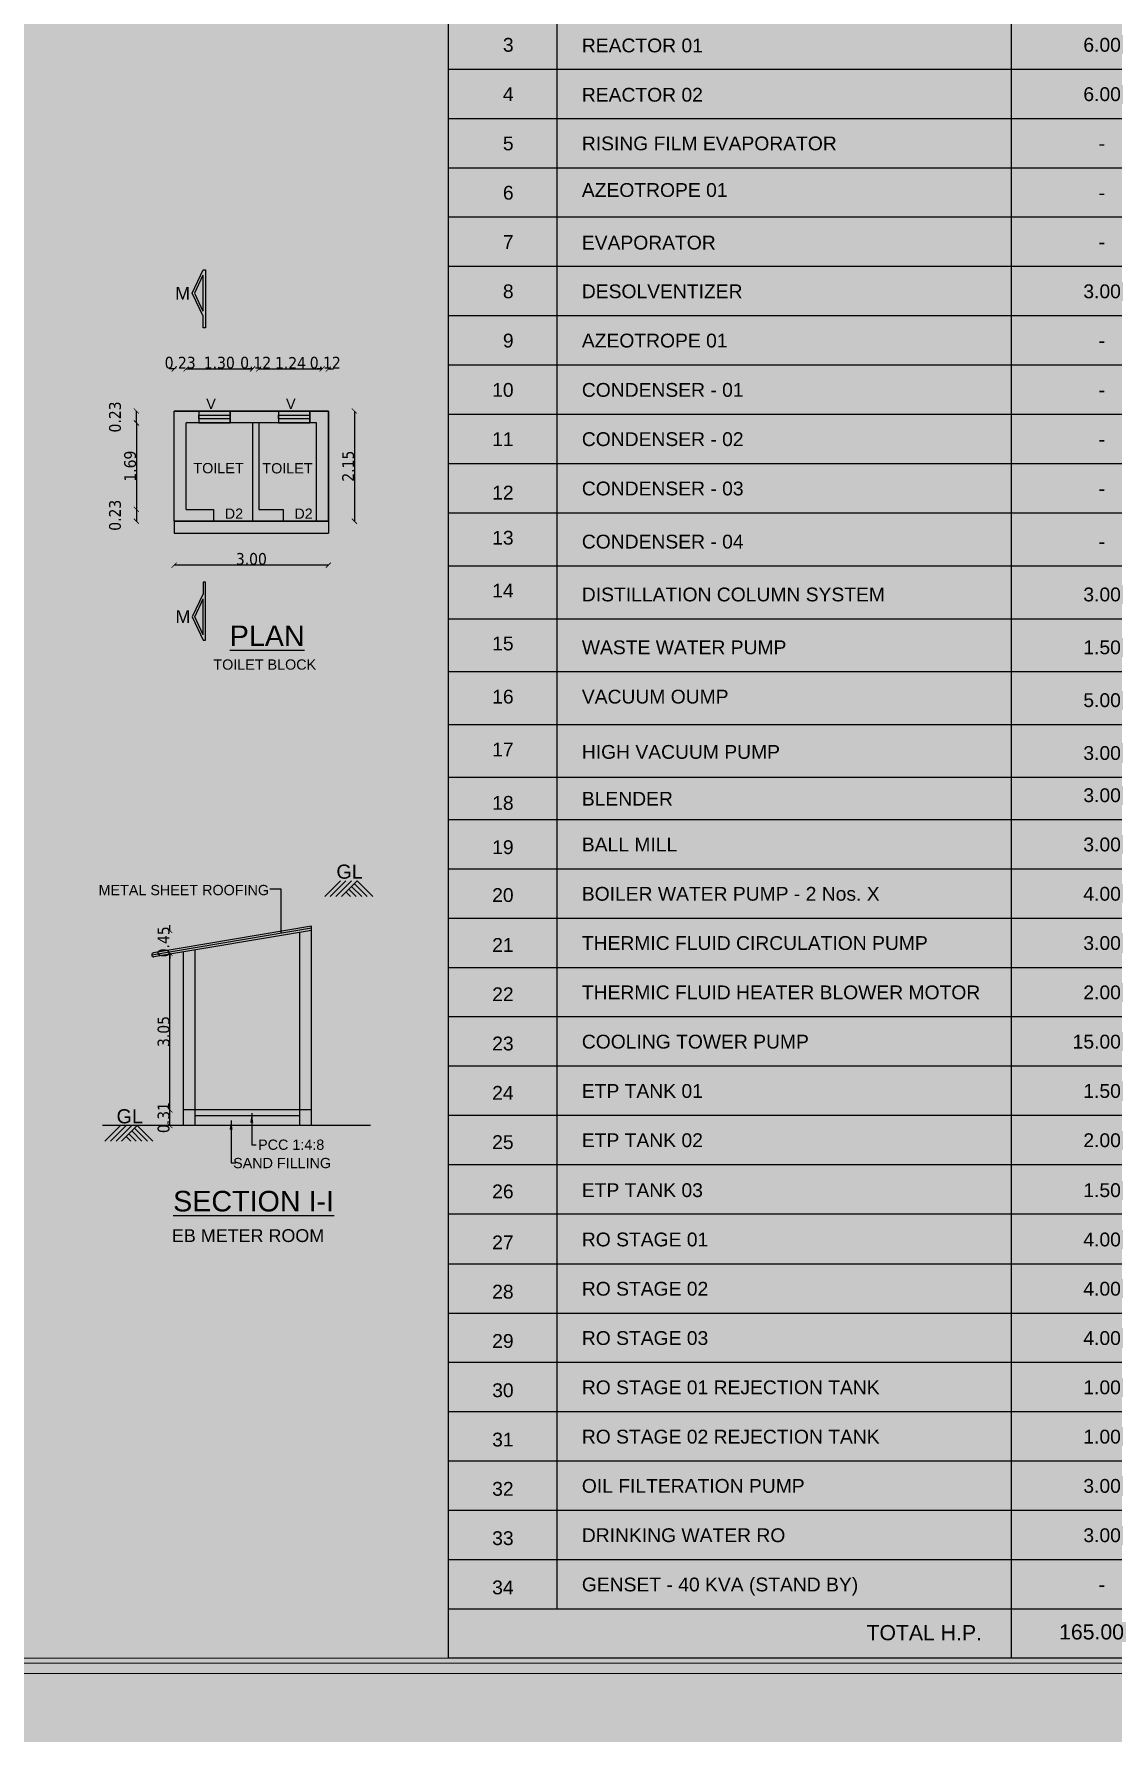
# Model space of a CAD drawing. Header units: metres. Extents: x 0 to 11269, y -5244 to -4054.
# Drawn here: x 10564.6 to 10585.61, y -4865.7 to -4832.63 of the extents above; entities that cross this region are included whole.
import ezdxf
from ezdxf.enums import TextEntityAlignment as Align

# ---------------------------------------------------------------- set-up
doc = ezdxf.new("R2010")
doc.units = ezdxf.units.M
doc.header["$MEASUREMENT"] = 0
doc.header["$PDMODE"] = 2
doc.linetypes.add('HIDDEN', pattern=[0.375, 0.25, -0.125])
doc.linetypes.add('HIDDEN2', pattern=[0.1875, 0.125, -0.0625])
for name, color, linetype in [('2CON', 5, 'Continuous'), ('3CON', 3, 'Continuous'), ('4CON', 4, 'Continuous'), ('5CON', 2, 'Continuous'), ('BOUNDARY', 6, 'Continuous'), ('DIM', 3, 'Continuous'), ('DIST_EXIT', 7, 'Continuous'), ('G', 5, 'Continuous'), ('REIN', 3, 'Continuous'), ('TEX', 2, 'Continuous'), ('TEXT', 3, 'Continuous')]:
    doc.layers.add(name, color=color, linetype=linetype)
doc.styles.get("Standard").update_dxf_attribs({"font": 'arial.ttf'})
doc.styles.add('STYLE1', font='tahoma.ttf', dxfattribs={"height": 0.23})
doc.styles.add('SUBBU3', font='swissl.ttf', dxfattribs={"width": 0.8})
doc.dimstyles.new('300', dxfattribs={"dimscale": 0.1, "dimtxt": 500, "dimasz": 2000, "dimexe": 400, "dimexo": 1500, "dimgap": 0, "dimtad": 1, "dimlfac": 0.001, "dimzin": 0, "dimdsep": 46, "dimtxsty": 'Standard', "dimcen": 800, "dimse1": 1, "dimse2": 1, "dimclrd": 1, "dimclre": 5, "dimclrt": 3, "dimadec": 0, "dimazin": 0, "dimtfac": 1, "dimtix": 1, "dimtofl": 0, "dimtmove": 1, "dimatfit": 3, "dimfxl": 0, "dimtolj": 1, "dimtzin": 0, "dimarcsym": 0})
doc.dimstyles.new('FLOOR PLAN', dxfattribs={"dimtxt": 0.4, "dimasz": 0.1, "dimexe": 0.18, "dimexo": 0.0625, "dimgap": 0, "dimtad": 1, "dimzin": 0, "dimdsep": 46, "dimtxsty": 'Standard', "dimblk": 'ARCHTICK', "dimcen": 0.09, "dimse1": 1, "dimse2": 1, "dimclrd": 254, "dimclrt": 3, "dimadec": 0, "dimazin": 0, "dimtfac": 1, "dimtix": 1, "dimtofl": 0, "dimtmove": 1, "dimatfit": 0, "dimfxl": 0, "dimtolj": 1, "dimtzin": 0, "dimlwd": -1, "dimarcsym": 0})
doc.dimstyles.new('GG', dxfattribs={"dimscale": 0.1, "dimtxt": 2000, "dimasz": 2000, "dimexe": 400, "dimexo": 1500, "dimgap": 0.08, "dimtad": 1, "dimlfac": 0.001, "dimzin": 0, "dimdsep": 46, "dimtxsty": 'Standard', "dimcen": 800, "dimse1": 1, "dimse2": 1, "dimclrd": 1, "dimclre": 5, "dimclrt": 3, "dimadec": 0, "dimazin": 0, "dimtfac": 1, "dimtix": 1, "dimtofl": 0, "dimtmove": 0, "dimatfit": 3, "dimfxl": 0, "dimtolj": 1, "dimtzin": 0, "dimarcsym": 0})
doc.dimstyles.get("Standard").update_dxf_attribs({"dimtxt": 0.18, "dimasz": 0.18, "dimexe": 0.18, "dimexo": 0.0625, "dimgap": 0.09, "dimtad": 0, "dimtih": 1, "dimtoh": 1, "dimdec": 4, "dimzin": 0, "dimdsep": 46, "dimtxsty": 'Standard', "dimcen": 0.09, "dimadec": 0, "dimazin": 0, "dimtfac": 1, "dimtdec": 4, "dimtofl": 0, "dimtmove": 0, "dimatfit": 3, "dimfxl": 0, "dimtolj": 1, "dimtzin": 0, "dimarcsym": 0})

# ---------------------------------------------------------------- blocks, each defined once
blk = doc.blocks.new('_ArchTick')
at = {"color": 0, "lineweight": 0, "const_width": 0.15}
blk.add_lwpolyline([(-0.5, -0.5), (0.5, 0.5)], dxfattribs=at)
blk = doc.blocks.new('*D316')
at = {"layer": 'DEFPOINTS', "color": 0, "linetype": 'Continuous', "ltscale": 100}
for p in [(10567.331, -4839.15), (10567.331, -4840.201), (10567.561, -4840.201)]:
    blk.add_point(p, dxfattribs=at)
at = {"layer": 'DIM', "color": 254, "linetype": 'HIDDEN', "ltscale": 100}
for p, q in [((10567.331, -4839.15), (10567.231, -4839.15)), ((10567.561, -4839.15), (10567.661, -4839.15))]:
    blk.add_line(p, q, dxfattribs=at)
at = {"layer": 'DIM', "color": 254, "linetype": 'Continuous', "ltscale": 100, "xscale": 0.1, "yscale": 0.1, "zscale": 0.1}
blk.add_blockref('_ArchTick', (10567.331, -4839.15), dxfattribs=at)
at = {"layer": 'DIM', "color": 254, "linetype": 'Continuous', "ltscale": 100, "xscale": 0.1, "yscale": 0.1, "zscale": 0.1, "rotation": 180}
blk.add_blockref('_ArchTick', (10567.561, -4839.15), dxfattribs=at)
at = {"layer": 'DIM', "color": 3, "linetype": 'Continuous', "ltscale": 100, "insert": (10567.446, -4839.03), "char_height": 0.23, "attachment_point": 5, "style": 'STYLE1'}
blk.add_mtext('\\A1;0.23', dxfattribs=at)
blk = doc.blocks.new('*D317')
at = {"layer": 'DEFPOINTS', "color": 0, "linetype": 'Continuous', "ltscale": 100}
for p in [(10568.858, -4839.15), (10567.561, -4840.201), (10568.858, -4840.201)]:
    blk.add_point(p, dxfattribs=at)
at = {"layer": 'DIM', "color": 254, "linetype": 'HIDDEN', "ltscale": 100}
blk.add_line((10567.561, -4839.15), (10568.858, -4839.15), dxfattribs=at)
at = {"layer": 'DIM', "color": 254, "linetype": 'Continuous', "ltscale": 100, "xscale": 0.1, "yscale": 0.1, "zscale": 0.1, "rotation": 180}
blk.add_blockref('_ArchTick', (10567.561, -4839.15), dxfattribs=at)
at = {"layer": 'DIM', "color": 254, "linetype": 'Continuous', "ltscale": 100, "xscale": 0.1, "yscale": 0.1, "zscale": 0.1}
blk.add_blockref('_ArchTick', (10568.858, -4839.15), dxfattribs=at)
at = {"layer": 'DIM', "color": 3, "linetype": 'Continuous', "ltscale": 100, "insert": (10568.209, -4839.03), "char_height": 0.23, "attachment_point": 5, "style": 'STYLE1'}
blk.add_mtext('\\A1;1.30', dxfattribs=at)
blk = doc.blocks.new('*D318')
at = {"layer": 'DEFPOINTS', "color": 0, "linetype": 'Continuous', "ltscale": 100}
for p in [(10568.978, -4839.15), (10568.858, -4840.201), (10568.978, -4840.201)]:
    blk.add_point(p, dxfattribs=at)
at = {"layer": 'DIM', "color": 254, "linetype": 'HIDDEN', "ltscale": 100}
for p, q in [((10568.858, -4839.15), (10568.758, -4839.15)), ((10568.978, -4839.15), (10569.078, -4839.15))]:
    blk.add_line(p, q, dxfattribs=at)
at = {"layer": 'DIM', "color": 254, "linetype": 'Continuous', "ltscale": 100, "xscale": 0.1, "yscale": 0.1, "zscale": 0.1}
blk.add_blockref('_ArchTick', (10568.858, -4839.15), dxfattribs=at)
at = {"layer": 'DIM', "color": 254, "linetype": 'Continuous', "ltscale": 100, "xscale": 0.1, "yscale": 0.1, "zscale": 0.1, "rotation": 180}
blk.add_blockref('_ArchTick', (10568.978, -4839.15), dxfattribs=at)
at = {"layer": 'DIM', "color": 3, "linetype": 'Continuous', "ltscale": 100, "insert": (10568.918, -4839.03), "char_height": 0.23, "attachment_point": 5, "style": 'STYLE1'}
blk.add_mtext('\\A1;0.12', dxfattribs=at)
blk = doc.blocks.new('*D319')
at = {"layer": 'DEFPOINTS', "color": 0, "linetype": 'Continuous', "ltscale": 100}
for p in [(10570.214, -4839.15), (10568.978, -4840.201), (10570.214, -4840.201)]:
    blk.add_point(p, dxfattribs=at)
at = {"layer": 'DIM', "color": 254, "linetype": 'HIDDEN', "ltscale": 100}
blk.add_line((10568.978, -4839.15), (10570.214, -4839.15), dxfattribs=at)
at = {"layer": 'DIM', "color": 254, "linetype": 'Continuous', "ltscale": 100, "xscale": 0.1, "yscale": 0.1, "zscale": 0.1, "rotation": 180}
blk.add_blockref('_ArchTick', (10568.978, -4839.15), dxfattribs=at)
at = {"layer": 'DIM', "color": 254, "linetype": 'Continuous', "ltscale": 100, "xscale": 0.1, "yscale": 0.1, "zscale": 0.1}
blk.add_blockref('_ArchTick', (10570.214, -4839.15), dxfattribs=at)
at = {"layer": 'DIM', "color": 3, "linetype": 'Continuous', "ltscale": 100, "insert": (10569.596, -4839.033), "char_height": 0.23, "attachment_point": 5, "style": 'STYLE1'}
blk.add_mtext('\\A1;1.24', dxfattribs=at)
blk = doc.blocks.new('*D320')
at = {"layer": 'DEFPOINTS', "color": 0, "linetype": 'Continuous', "ltscale": 100}
for p in [(10570.334, -4839.15), (10570.214, -4840.201), (10570.334, -4840.201)]:
    blk.add_point(p, dxfattribs=at)
at = {"layer": 'DIM', "color": 254, "linetype": 'HIDDEN', "ltscale": 100}
for p, q in [((10570.214, -4839.15), (10570.114, -4839.15)), ((10570.334, -4839.15), (10570.434, -4839.15))]:
    blk.add_line(p, q, dxfattribs=at)
at = {"layer": 'DIM', "color": 254, "linetype": 'Continuous', "ltscale": 100, "xscale": 0.1, "yscale": 0.1, "zscale": 0.1}
blk.add_blockref('_ArchTick', (10570.214, -4839.15), dxfattribs=at)
at = {"layer": 'DIM', "color": 254, "linetype": 'Continuous', "ltscale": 100, "xscale": 0.1, "yscale": 0.1, "zscale": 0.1, "rotation": 180}
blk.add_blockref('_ArchTick', (10570.334, -4839.15), dxfattribs=at)
at = {"layer": 'DIM', "color": 3, "linetype": 'Continuous', "ltscale": 100, "insert": (10570.274, -4839.03), "char_height": 0.23, "attachment_point": 5, "style": 'STYLE1'}
blk.add_mtext('\\A1;0.12', dxfattribs=at)
blk = doc.blocks.new('*D321')
at = {"layer": 'DEFPOINTS', "color": 0, "linetype": 'Continuous', "ltscale": 100}
for p in [(10566.592, -4839.971), (10567.561, -4839.971), (10567.561, -4840.201)]:
    blk.add_point(p, dxfattribs=at)
at = {"layer": 'DIM', "color": 254, "linetype": 'HIDDEN', "ltscale": 100}
blk.add_line((10566.592, -4840.201), (10566.592, -4839.971), dxfattribs=at)
at = {"layer": 'DIM', "color": 254, "linetype": 'Continuous', "ltscale": 100, "xscale": 0.1, "yscale": 0.1, "zscale": 0.1}
for p, rotation in [((10566.592, -4839.971), 90), ((10566.592, -4840.201), 270)]:
    blk.add_blockref('_ArchTick', p, dxfattribs=dict(at, rotation=rotation))
at = {"layer": 'DIM', "color": 3, "linetype": 'Continuous', "ltscale": 100, "insert": (10566.177, -4840.086), "char_height": 0.23, "attachment_point": 5, "rotation": 90, "style": 'STYLE1'}
blk.add_mtext('\\A1;0.23', dxfattribs=at)
blk = doc.blocks.new('*D322')
at = {"layer": 'DEFPOINTS', "color": 0, "linetype": 'Continuous', "ltscale": 100}
for p in [(10567.561, -4840.201), (10566.592, -4841.886), (10567.561, -4841.886)]:
    blk.add_point(p, dxfattribs=at)
at = {"layer": 'DIM', "color": 254, "linetype": 'HIDDEN', "ltscale": 100}
blk.add_line((10566.592, -4840.201), (10566.592, -4841.886), dxfattribs=at)
at = {"layer": 'DIM', "color": 254, "linetype": 'Continuous', "ltscale": 100, "xscale": 0.1, "yscale": 0.1, "zscale": 0.1}
for p, rotation in [((10566.592, -4840.201), 90), ((10566.592, -4841.886), 270)]:
    blk.add_blockref('_ArchTick', p, dxfattribs=dict(at, rotation=rotation))
at = {"layer": 'DIM', "color": 3, "linetype": 'Continuous', "ltscale": 100, "insert": (10566.472, -4841.044), "char_height": 0.23, "attachment_point": 5, "rotation": 90, "style": 'STYLE1'}
blk.add_mtext('\\A1;1.69', dxfattribs=at)
blk = doc.blocks.new('*D323')
at = {"layer": 'DEFPOINTS', "color": 0, "linetype": 'Continuous', "ltscale": 100}
for p in [(10567.561, -4841.886), (10566.592, -4842.116), (10567.561, -4842.116)]:
    blk.add_point(p, dxfattribs=at)
at = {"layer": 'DIM', "color": 254, "linetype": 'HIDDEN', "ltscale": 100}
blk.add_line((10566.592, -4841.886), (10566.592, -4842.116), dxfattribs=at)
at = {"layer": 'DIM', "color": 254, "linetype": 'Continuous', "ltscale": 100, "xscale": 0.1, "yscale": 0.1, "zscale": 0.1}
for p, rotation in [((10566.592, -4841.886), 90), ((10566.592, -4842.116), 270)]:
    blk.add_blockref('_ArchTick', p, dxfattribs=dict(at, rotation=rotation))
at = {"layer": 'DIM', "color": 3, "linetype": 'Continuous', "ltscale": 100, "insert": (10566.177, -4842.001), "char_height": 0.23, "attachment_point": 5, "rotation": 90, "style": 'STYLE1'}
blk.add_mtext('\\A1;0.23', dxfattribs=at)
blk = doc.blocks.new('*D324')
at = {"layer": 'DEFPOINTS', "color": 0, "linetype": 'ByBlock', "ltscale": 100}
for p in [(10570.334, -4839.971), (10570.334, -4842.116), (10570.841, -4842.116)]:
    blk.add_point(p, dxfattribs=at)
at = {"layer": 'DIM', "color": 254, "linetype": 'HIDDEN', "ltscale": 100}
blk.add_line((10570.841, -4839.971), (10570.841, -4842.116), dxfattribs=at)
at = {"layer": 'DIM', "color": 254, "linetype": 'ByBlock', "ltscale": 100, "xscale": 0.1, "yscale": 0.1, "zscale": 0.1}
for p, rotation in [((10570.841, -4839.971), 90), ((10570.841, -4842.116), 270)]:
    blk.add_blockref('_ArchTick', p, dxfattribs=dict(at, rotation=rotation))
at = {"layer": 'DIM', "color": 3, "linetype": 'ByBlock', "ltscale": 100, "insert": (10570.721, -4841.044), "char_height": 0.23, "attachment_point": 5, "rotation": 90, "style": 'STYLE1'}
blk.add_mtext('\\A1;2.15', dxfattribs=at)
blk = doc.blocks.new('*D325')
at = {"layer": 'DEFPOINTS', "color": 0, "linetype": 'ByBlock', "ltscale": 100}
for p in [(10567.331, -4842.116), (10570.334, -4842.116), (10567.331, -4842.973)]:
    blk.add_point(p, dxfattribs=at)
at = {"layer": 'DIM', "color": 254, "linetype": 'HIDDEN', "ltscale": 100}
blk.add_line((10570.334, -4842.973), (10567.331, -4842.973), dxfattribs=at)
at = {"layer": 'DIM', "color": 254, "linetype": 'ByBlock', "ltscale": 100, "xscale": 0.1, "yscale": 0.1, "zscale": 0.1, "rotation": 180}
blk.add_blockref('_ArchTick', (10567.331, -4842.973), dxfattribs=at)
at = {"layer": 'DIM', "color": 254, "linetype": 'ByBlock', "ltscale": 100, "xscale": 0.1, "yscale": 0.1, "zscale": 0.1}
blk.add_blockref('_ArchTick', (10570.334, -4842.973), dxfattribs=at)
at = {"layer": 'DIM', "color": 3, "linetype": 'ByBlock', "ltscale": 100, "insert": (10568.833, -4842.853), "char_height": 0.23, "attachment_point": 5, "style": 'STYLE1'}
blk.add_mtext('\\A1;3.00', dxfattribs=at)
blk = doc.blocks.new('*D314')
at = {"layer": 'DEFPOINTS', "color": 0, "linetype": 'ByBlock', "ltscale": 100}
for p in [(10566.941, -4853.582), (10567.244, -4853.582), (10566.941, -4853.887)]:
    blk.add_point(p, dxfattribs=at)
at = {"layer": 'DIM', "color": 254, "linetype": 'HIDDEN', "ltscale": 100}
blk.add_line((10567.244, -4853.887), (10567.244, -4853.582), dxfattribs=at)
at = {"layer": 'DIM', "color": 254, "linetype": 'ByBlock', "ltscale": 100, "xscale": 0.1, "yscale": 0.1, "zscale": 0.1}
for p, rotation in [((10567.244, -4853.582), 90), ((10567.244, -4853.887), 270)]:
    blk.add_blockref('_ArchTick', p, dxfattribs=dict(at, rotation=rotation))
at = {"layer": 'DIM', "color": 3, "linetype": 'ByBlock', "ltscale": 100, "insert": (10567.124, -4853.734), "char_height": 0.23, "attachment_point": 5, "rotation": 90, "style": 'STYLE1'}
blk.add_mtext('\\A1;0.31', dxfattribs=at)
blk = doc.blocks.new('*D315')
at = {"layer": 'DEFPOINTS', "color": 0, "linetype": 'ByBlock', "ltscale": 100}
for p in [(10567.244, -4850.532), (10567.51, -4850.532), (10567.51, -4853.582)]:
    blk.add_point(p, dxfattribs=at)
at = {"layer": 'DIM', "color": 254, "linetype": 'HIDDEN', "ltscale": 100}
blk.add_line((10567.244, -4853.582), (10567.244, -4850.532), dxfattribs=at)
at = {"layer": 'DIM', "color": 254, "linetype": 'ByBlock', "ltscale": 100, "xscale": 0.1, "yscale": 0.1, "zscale": 0.1}
for p, rotation in [((10567.244, -4850.532), 90), ((10567.244, -4853.582), 270)]:
    blk.add_blockref('_ArchTick', p, dxfattribs=dict(at, rotation=rotation))
at = {"layer": 'DIM', "color": 3, "linetype": 'ByBlock', "ltscale": 100, "insert": (10567.124, -4852.057), "char_height": 0.23, "attachment_point": 5, "rotation": 90, "style": 'STYLE1'}
blk.add_mtext('\\A1;3.05', dxfattribs=at)
blk = doc.blocks.new('*D330')
at = {"layer": 'DEFPOINTS', "color": 0, "linetype": 'ByBlock', "ltscale": 100}
for p in [(10567.244, -4850.087), (10570.008, -4850.087), (10567.51, -4850.532)]:
    blk.add_point(p, dxfattribs=at)
at = {"layer": 'DIM', "color": 254, "linetype": 'HIDDEN', "ltscale": 100}
for p, q in [((10567.244, -4850.087), (10567.244, -4849.987)), ((10567.244, -4850.532), (10567.244, -4850.632))]:
    blk.add_line(p, q, dxfattribs=at)
at = {"layer": 'DIM', "color": 254, "linetype": 'ByBlock', "ltscale": 100, "xscale": 0.1, "yscale": 0.1, "zscale": 0.1}
for p, rotation in [((10567.244, -4850.087), 270), ((10567.244, -4850.532), 90)]:
    blk.add_blockref('_ArchTick', p, dxfattribs=dict(at, rotation=rotation))
at = {"layer": 'DIM', "color": 3, "linetype": 'ByBlock', "ltscale": 100, "insert": (10567.124, -4850.309), "char_height": 0.23, "attachment_point": 5, "rotation": 90, "style": 'STYLE1'}
blk.add_mtext('\\A1;0.45', dxfattribs=at)
blk = doc.blocks.new('A$C0ba77d59')
at = {"layer": 'DIM', "color": 2, "linetype": 'ByBlock', "ltscale": 100}
for p, q in [((1.962, 32.34), (1.962, 0.892)), ((10.192, 32.34), (10.192, 0)), ((0, 28.77), (13.069, 28.77)), ((0, 28.77), (13.069, 28.77)), ((0, 27.878), (13.069, 27.878)), ((0, 27.878), (13.069, 27.878)), ((0, 26.985), (13.069, 26.985)), ((0, 26.985), (13.069, 26.985)), ((0, 26.093), (13.069, 26.093)), ((0, 26.093), (13.069, 26.093)), ((0, 25.2), (13.069, 25.2)), ((0, 24.308), (13.069, 24.308)), ((0, 23.415), (13.069, 23.415)), ((0, 22.523), (13.069, 22.523)), ((0, 22.523), (13.069, 22.523)), ((0, 21.63), (13.069, 21.63)), ((0, 21.63), (13.069, 21.63)), ((0, 20.738), (13.069, 20.738)), ((0, 20.738), (13.069, 20.738)), ((0, 19.775), (13.069, 19.775)), ((0, 18.818), (13.069, 18.818)), ((0, 17.861), (13.069, 17.861)), ((0, 16.904), (13.069, 16.904)), ((0, 15.947), (13.069, 15.947)), ((0, 15.184), (13.069, 15.184)), ((0, 14.291), (13.069, 14.291)), ((0, 13.399), (13.069, 13.399)), ((0, 12.506), (13.069, 12.506)), ((0, 11.614), (13.069, 11.614)), ((0, 10.721), (13.069, 10.721)), ((0, 9.829), (13.069, 9.829)), ((0, 8.936), (13.069, 8.936)), ((0, 8.044), (13.069, 8.044)), ((0, 7.14), (13.069, 7.14)), ((0, 6.247), (13.069, 6.247)), ((0, 5.355), (13.069, 5.355)), ((0, 4.462), (13.069, 4.462)), ((0, 3.57), (13.069, 3.57)), ((0, 2.677), (13.069, 2.677)), ((0, 1.785), (13.069, 1.785)), ((0, 0.892), (13.069, 0.892))]:
    blk.add_line(p, q, dxfattribs=at)
blk.add_lwpolyline([(0, 33.274), (13.069, 33.274), (13.069, 0), (0, 0)], close=True, dxfattribs=at)
at = {"color": 3, "linetype": 'Continuous'}
for s, p in [('3', (1.178, 29.085)), ('4', (1.178, 28.192)), ('5', (1.178, 27.3)), ('6', (1.178, 26.407)), ('7', (1.178, 25.515)), ('8', (1.178, 24.622)), ('9', (1.178, 23.73)), ('10', (1.178, 22.837)), ('11', (1.178, 21.945)), ('12', (1.178, 20.977)), ('13', (1.178, 20.16)), ('14', (1.178, 19.203)), ('15', (1.178, 18.246)), ('16', (1.178, 17.283)), ('17', (1.178, 16.326)), ('18', (1.178, 15.359)), ('19', (1.178, 14.557)), ('20', (1.178, 13.69)), ('21', (1.178, 12.787)), ('22', (1.178, 11.894)), ('23', (1.178, 11.002)), ('24', (1.178, 10.109)), ('25', (1.178, 9.217)), ('26', (1.178, 8.324)), ('27', (1.178, 7.401)), ('28', (1.178, 6.509)), ('29', (1.178, 5.616)), ('30', (1.178, 4.724)), ('31', (1.178, 3.831)), ('32', (1.178, 2.939)), ('33', (1.178, 2.046)), ('34', (1.178, 1.154))]:
    blk.add_text(s, height=0.25, dxfattribs=at).set_placement(p, align=Align.RIGHT)
for s, p in [('REACTOR 01', (2.414, 29.074)), ('  6.00', (11.305, 29.085)), ('REACTOR 02', (2.414, 28.181)), ('  6.00', (11.305, 28.192)), ('RISING FILM EVAPORATOR', (2.414, 27.3)), ('-', (11.776, 27.3)), ('AZEOTROPE 01', (2.414, 26.456)), ('-', (11.776, 26.407)), ('EVAPORATOR', (2.414, 25.504)), ('-', (11.776, 25.515)), ('DESOLVENTIZER', (2.414, 24.622)), ('  3.00', (11.305, 24.622)), ('AZEOTROPE 01', (2.414, 23.73)), ('-', (11.776, 23.73)), ('CONDENSER - 01', (2.414, 22.837)), ('-', (11.776, 22.837)), ('CONDENSER - 02', (2.414, 21.945)), ('-', (11.776, 21.945)), ('CONDENSER - 03', (2.414, 21.052)), ('-', (11.776, 21.052)), ('CONDENSER - 04', (2.414, 20.09)), ('-', (11.776, 20.09)), ('DISTILLATION COLUMN SYSTEM', (2.414, 19.133)), ('  3.00', (11.305, 19.133)), ('WASTE WATER PUMP', (2.414, 18.176)), ('  1.50', (11.305, 18.176)), ('VACUUM OUMP', (2.414, 17.283)), ('  5.00', (11.305, 17.219)), ('HIGH VACUUM PUMP', (2.414, 16.282)), ('  3.00', (11.305, 16.262)), ('BLENDER', (2.414, 15.434)), ('  3.00', (11.305, 15.498)), ('BALL MILL', (2.414, 14.606)), ('  3.00', (11.305, 14.606)), ('BOILER WATER PUMP - 2 Nos. X ', (2.414, 13.713)), ('  4.00', (11.305, 13.713)), ('THERMIC FLUID CIRCULATION PUMP', (2.414, 12.821)), ('  3.00', (11.305, 12.821)), ('THERMIC FLUID HEATER BLOWER MOTOR', (2.414, 11.928)), ('  2.00', (11.305, 11.928)), ('COOLING TOWER PUMP', (2.414, 11.036)), ('15.00', (11.305, 11.036)), ('ETP TANK 01', (2.414, 10.143)), ('  1.50', (11.305, 10.143)), ('ETP TANK 02', (2.414, 9.251)), ('  2.00', (11.305, 9.251)), ('ETP TANK 03', (2.414, 8.347)), ('  1.50', (11.305, 8.347)), ('RO STAGE 01', (2.414, 7.454)), ('  4.00', (11.305, 7.454)), ('RO STAGE 02', (2.414, 6.562)), ('  4.00', (11.305, 6.562)), ('RO STAGE 03', (2.414, 5.669)), ('  4.00', (11.305, 5.669)), ('RO STAGE 01 REJECTION TANK', (2.414, 4.777)), ('  1.00', (11.305, 4.777)), ('RO STAGE 02 REJECTION TANK', (2.414, 3.884)), ('  1.00', (11.305, 3.884)), ('OIL FILTERATION PUMP', (2.414, 2.992)), ('  3.00', (11.305, 2.992)), ('DRINKING WATER RO', (2.414, 2.099)), ('  3.00', (11.305, 2.099)), ('GENSET - 40 KVA (STAND BY)', (2.414, 1.207)), ('-', (11.776, 1.207))]:
    blk.add_text(s, height=0.25, dxfattribs=at).set_placement(p)
at = {"color": 2, "linetype": 'Continuous'}
for s, p in [('165.00', (12.235, 0.336)), ('TOTAL H.P.', (9.663, 0.323))]:
    blk.add_text(s, height=0.275, dxfattribs=at).set_placement(p, align=Align.RIGHT)

msp = doc.modelspace()

# ---------------------------------------------------------------- linework, layer by layer
at = {"linetype": 'ByBlock', "lineweight": 18}
for points in [[(10514.24761, -4864.56177), (10602.66862, -4864.56177), (10602.66862, -4801.84434), (10514.24761, -4801.84434)], [(10514.44775, -4864.36163), (10602.46848, -4864.36163), (10602.46848, -4802.04448), (10514.44775, -4802.04448)], [(10514.54782, -4864.26156), (10602.36841, -4864.26156), (10602.36841, -4802.14455), (10514.54782, -4802.14455)]]:
    msp.add_lwpolyline(points, close=True, dxfattribs=at)
at = {"layer": '2CON', "color": 1}
for p, q in [((10570.26438, -4849.42657), (10570.56985, -4849.1211)), ((10570.37238, -4849.42657), (10570.67785, -4849.1211)), ((10570.48038, -4849.42657), (10570.78585, -4849.1211)), ((10570.58838, -4849.42657), (10570.89385, -4849.1211)), ((10571.19932, -4849.42657), (10570.89385, -4849.1211)), ((10570.76732, -4849.42657), (10570.67785, -4849.3371)), ((10570.87532, -4849.42657), (10570.73185, -4849.2831)), ((10570.98332, -4849.42657), (10570.78585, -4849.2291)), ((10571.09132, -4849.42657), (10570.83985, -4849.1751)), ((10565.98054, -4854.19232), (10566.28601, -4853.88685)), ((10566.08854, -4854.19232), (10566.39401, -4853.88685)), ((10566.19654, -4854.19232), (10566.50201, -4853.88685)), ((10566.30454, -4854.19232), (10566.61001, -4853.88685)), ((10566.48348, -4854.19232), (10566.39401, -4854.10285)), ((10566.59148, -4854.19232), (10566.44801, -4854.04885)), ((10566.69948, -4854.19232), (10566.50201, -4853.99485)), ((10566.80748, -4854.19232), (10566.55601, -4853.94085)), ((10566.91548, -4854.19232), (10566.61001, -4853.88685))]:
    msp.add_line(p, q, dxfattribs=at)
at = {"layer": 'DIM', "color": 4, "linetype": 'ByBlock', "ltscale": 100}
for p, q in [((10570.33421, -4839.9713), (10567.33088, -4839.9713)), ((10567.33088, -4842.1165), (10567.33088, -4839.9713)), ((10570.10421, -4840.2013), (10567.56088, -4840.2013)), ((10567.56088, -4841.8865), (10567.56088, -4840.2013)), ((10567.80879, -4839.9713), (10567.80879, -4840.2013)), ((10568.41879, -4839.9713), (10568.41879, -4840.2013)), ((10568.85754, -4840.2013), (10568.85754, -4841.8865)), ((10568.97754, -4840.2013), (10568.97754, -4841.8865)), ((10569.36394, -4839.9713), (10569.36394, -4840.2013)), ((10569.97394, -4839.9713), (10569.97394, -4840.2013)), ((10570.10421, -4842.1165), (10570.10421, -4840.2013)), ((10570.33421, -4842.1165), (10570.33421, -4839.9713)), ((10570.33421, -4840.2013), (10570.33421, -4841.8865)), ((10567.56088, -4841.8865), (10568.09754, -4841.8865)), ((10568.09754, -4841.8865), (10568.09754, -4842.1165)), ((10568.85754, -4841.8865), (10568.85754, -4842.1165)), ((10568.97754, -4841.8865), (10569.45421, -4841.8865)), ((10569.45421, -4841.8865), (10569.45421, -4842.1165)), ((10567.33088, -4842.1165), (10570.33421, -4842.1165)), ((10567.33088, -4842.1165), (10567.33088, -4842.3465)), ((10570.33421, -4842.1165), (10570.33421, -4842.3465)), ((10567.33088, -4842.3465), (10570.33421, -4842.3465)), ((10570.00844, -4850.04685), (10566.89167, -4850.56729)), ((10570.00844, -4850.00685), (10566.92627, -4850.52307)), ((10570.00844, -4850.08685), (10566.93589, -4850.60189)), ((10569.77844, -4853.88685), (10569.77844, -4850.12541)), ((10570.00844, -4853.88685), (10570.00844, -4850.00685)), ((10567.7397, -4853.88685), (10567.7397, -4850.46715)), ((10567.5097, -4853.88685), (10567.5097, -4850.50571)), ((10570.00844, -4853.58185), (10567.5097, -4853.58185)), ((10569.77844, -4853.70134), (10567.7397, -4853.70134)), ((10571.15729, -4853.88685), (10565.93257, -4853.88685))]:
    msp.add_line(p, q, dxfattribs=at)
for points in [[(10567.33088, -4839.9713), (10570.33421, -4839.9713), (10570.33421, -4842.1165), (10567.33088, -4842.1165)], [(10567.80879, -4840.2013), (10568.41879, -4840.2013), (10568.41879, -4839.9713), (10567.80879, -4839.9713)], [(10569.36394, -4840.2013), (10569.97394, -4840.2013), (10569.97394, -4839.9713), (10569.36394, -4839.9713)]]:
    msp.add_lwpolyline(points, close=True, dxfattribs=at)
at = {"layer": 'DIM', "color": 4, "linetype": 'HIDDEN2', "ltscale": 100}
for points in [[(10567.80879, -4840.04874), (10568.41879, -4840.04874), (10568.41879, -4840.12353), (10567.80879, -4840.12353)], [(10569.36394, -4840.04874), (10569.97394, -4840.04874), (10569.97394, -4840.12353), (10569.36394, -4840.12353)]]:
    msp.add_lwpolyline(points, close=True, dxfattribs=at)
at = {"layer": 'DIM', "color": 4, "linetype": 'ByBlock', "ltscale": 100}
msp.add_arc((10566.93108, -4850.56248), 0.03971, 96.959177, 276.959177, dxfattribs=at)
at = {"layer": 'G'}
for p, q in [((10567.88859, -4837.32232), (10567.72245, -4837.6721)), ((10567.88859, -4837.32232), (10567.88859, -4838.02188)), ((10567.72245, -4837.6721), (10567.88859, -4838.02188)), ((10567.72932, -4843.98089), (10567.89546, -4843.63111)), ((10567.89546, -4844.33067), (10567.89546, -4843.63111)), ((10567.89546, -4844.33067), (10567.72932, -4843.98089))]:
    msp.add_line(p, q, dxfattribs=at)
at = {"layer": 'REIN'}
for points in [[(10567.93859, -4838.34705), (10567.89546, -4838.34705), (10567.89546, -4838.12205), (10567.68171, -4837.67205), (10567.89546, -4837.22205), (10567.93859, -4837.22205), (10567.93859, -4838.34705)], [(10567.93859, -4843.30589), (10567.89546, -4843.30589), (10567.89546, -4843.53089), (10567.68171, -4843.98089), (10567.89546, -4844.43089), (10567.93859, -4844.43089), (10567.93859, -4843.30589)]]:
    msp.add_lwpolyline(points, close=True, dxfattribs=at)

# ---------------------------------------------------------------- block references
at = {"layer": 'DIST_EXIT', "linetype": 'ByBlock', "xscale": 1.075818994518694, "yscale": 1.075818994518694, "zscale": 1.075818994518694}
msp.add_blockref('A$C0ba77d59', (10572.67724, -4864.26156), dxfattribs=at)

# ---------------------------------------------------------------- texts
at = {"layer": '2CON', "color": 3, "linetype": 'Continuous'}
for s, p in [('V', (10567.95445, -4839.93089)), ('V', (10569.5096, -4839.93089)), ('TOILET', (10567.70446, -4841.18266)), ('TOILET', (10569.04873, -4841.18569)), ('D2', (10568.31533, -4842.06957)), ('D2', (10569.67199, -4842.06957)), ('METAL SHEET ROOFING', (10565.85622, -4849.40123))]:
    msp.add_text(s, height=0.2, dxfattribs=at).set_placement(p)
at = {"layer": '3CON'}
msp.add_text('TOILET BLOCK', height=0.2, dxfattribs=at).set_placement((10568.09369, -4845.00848))
at = {"layer": '4CON', "color": 3}
msp.add_text('SAND FILLING', height=0.2, dxfattribs=at).set_placement((10568.4782, -4854.71894))
at = {"layer": '4CON', "color": 3, "ltscale": 30, "insert": (10568.96525, -4854.16181), "char_height": 0.2, "attachment_point": 1}
msp.add_mtext('PCC 1:4:8', dxfattribs=at)
at = {"layer": '5CON'}
for p in [(10570.49054, -4849.07996), (10566.2067, -4853.84571)]:
    msp.add_text('GL', height=0.275, dxfattribs=at).set_placement(p)
at = {"layer": 'TEX', "color": 11, "style": 'SUBBU3'}
for p in [(10567.34879, -4837.80287), (10567.35566, -4844.10012)]:
    msp.add_text('M', height=0.25, dxfattribs=at).set_placement(p)
at = {"layer": 'TEX', "style": 'SUBBU3'}
for s, p in [('%%UPLAN', (10568.41222, -4844.54894)), ('%%USECTION I-I', (10567.30889, -4855.56138))]:
    msp.add_text(s, height=0.4, dxfattribs=at).set_placement(p)
at = {"layer": 'TEXT', "color": 3}
msp.add_text('EB METER ROOM', height=0.25, dxfattribs=at).set_placement((10567.28481, -4856.15752))

# ---------------------------------------------------------------- dimensions: what is measured, and where the dimension line sits
at = {"layer": 'DIM', "color": 4, "linetype": 'Continuous', "ltscale": 100}
for base, p1, p2, picture, middle in [((10567.33088, -4839.1499), (10567.56088, -4840.2013), (10567.33088, -4840.2013), '*D316', (10567.44588, -4839.03011)), ((10568.85754, -4839.1499), (10567.56088, -4840.2013), (10568.85754, -4840.2013), '*D317', (10568.20921, -4839.03011)), ((10568.97754, -4839.1499), (10568.85754, -4840.2013), (10568.97754, -4840.2013), '*D318', (10568.91754, -4839.03011)), ((10570.21421, -4839.1499), (10568.97754, -4840.2013), (10570.21421, -4840.2013), '*D319', (10569.59588, -4839.0325)), ((10570.33421, -4839.1499), (10570.21421, -4840.2013), (10570.33421, -4840.2013), '*D320', (10570.27421, -4839.03011))]:
    dim = msp.add_linear_dim(base=base, p1=p1, p2=p2, dimstyle='FLOOR PLAN', override={"dimtxsty": 'STYLE1'}, dxfattribs=at)
    dim.commit()
    dim.dimension.update_dxf_attribs({"geometry": picture, "text_midpoint": middle})
for base, p1, p2, picture, middle in [((10566.59206, -4839.9713), (10567.56088, -4840.2013), (10567.56088, -4839.9713), '*D321', (10566.29659, -4840.0863)), ((10566.59206, -4842.1165), (10567.56088, -4841.8865), (10567.56088, -4842.1165), '*D323', (10566.29659, -4842.0015))]:
    dim = msp.add_linear_dim(base=base, p1=p1, p2=p2, angle=90, dimstyle='FLOOR PLAN', override={"dimtxsty": 'STYLE1'}, dxfattribs=at)
    dim.commit()
    dim.dimension.update_dxf_attribs({"geometry": picture, "text_midpoint": middle, "dimtype": 160})
dim = msp.add_linear_dim(base=(10566.59206, -4841.8865), p1=(10567.56088, -4840.2013), p2=(10567.56088, -4841.8865), angle=90, dimstyle='FLOOR PLAN', override={"dimtxsty": 'STYLE1'}, dxfattribs=at)
dim.commit()
dim.dimension.update_dxf_attribs({"geometry": '*D322', "text_midpoint": (10566.47235, -4841.0439)})
at = {"layer": 'DIM', "color": 4, "linetype": 'ByBlock', "ltscale": 100}
for base, p1, p2, picture, middle in [((10570.84079, -4842.1165), (10570.33421, -4839.9713), (10570.33421, -4842.1165), '*D324', (10570.721, -4841.0439)), ((10567.24376, -4850.53185), (10567.5097, -4853.58185), (10567.5097, -4850.53185), '*D315', (10567.12397, -4852.05685))]:
    dim = msp.add_linear_dim(base=base, p1=p1, p2=p2, angle=90, dimstyle='FLOOR PLAN', override={"dimtxsty": 'STYLE1'}, dxfattribs=at)
    dim.commit()
    dim.dimension.update_dxf_attribs({"geometry": picture, "text_midpoint": middle})
dim = msp.add_linear_dim(base=(10567.33088, -4842.97288), p1=(10570.33421, -4842.1165), p2=(10567.33088, -4842.1165), dimstyle='FLOOR PLAN', override={"dimtxsty": 'STYLE1'}, dxfattribs=at)
dim.commit()
dim.dimension.update_dxf_attribs({"geometry": '*D325', "text_midpoint": (10568.83254, -4842.85309)})
at = {"layer": 'DIM', "color": 7, "linetype": 'ByBlock', "ltscale": 100}
dim = msp.add_linear_dim(base=(10567.243756243, -4850.0868520445), p1=(10567.5096983239, -4850.5318520445), p2=(10570.0084412122, -4850.0868520445), angle=90, dimstyle='FLOOR PLAN', override={"dimtxsty": 'STYLE1'}, dxfattribs=at)
dim.commit()
dim.dimension.update_dxf_attribs({"geometry": '*D330', "text_midpoint": (10567.1240450274, -4850.3093520445)})
at = {"layer": 'DIM', "color": 1, "linetype": 'ByBlock', "ltscale": 100}
dim = msp.add_linear_dim(base=(10567.243756243, -4853.5818520445), p1=(10566.9410503626, -4853.8868520445), p2=(10566.9410503626, -4853.5818520445), angle=90, dimstyle='FLOOR PLAN', override={"dimtxsty": 'STYLE1'}, dxfattribs=at)
dim.commit()
dim.dimension.update_dxf_attribs({"geometry": '*D314', "text_midpoint": (10567.2437562429, -4853.7343520445), "dimtype": 160})

# ---------------------------------------------------------------- leaders
at = {"layer": '4CON', "ltscale": 30, "annotation_type": 0, "has_hookline": 1, "hookline_direction": 1, "text_width": 1.25512}
msp.add_leader([(10568.84124, -4853.65047), (10568.84124, -4854.26181), (10568.92525, -4854.26181)], dimstyle='Standard', override={"dimgap": 0.04, "dimtad": 0}, dxfattribs=at)
at = {"layer": '4CON', "ltscale": 30}
msp.add_leader([(10568.43874, -4853.79054), (10568.43874, -4854.61553), (10568.53174, -4854.61553)], dimstyle='Standard', override={"dimgap": 0.04, "dimtad": 0}, dxfattribs=at)
at = {"layer": 'BOUNDARY', "color": 4, "ltscale": 30}
for points in [[(10570.76781, -4815.18001), (10570.76781, -4815.84813), (10570.57016, -4815.84813)], [(10571.11281, -4815.28249), (10571.11281, -4816.19778), (10570.87025, -4816.19778)], [(10561.86511, -4841.91101), (10561.86511, -4842.59205), (10561.65437, -4842.59205)], [(10562.21011, -4841.98502), (10562.21011, -4842.98036), (10561.92544, -4842.98036)]]:
    msp.add_leader(points, dimstyle='GG', override={"dimgap": 0.04, "dimtad": 0}, dxfattribs=at)
at = {"layer": 'DIM', "color": 4, "linetype": 'ByBlock', "ltscale": 100}
for points in [[(10569.41439, -4850.14042), (10569.41439, -4849.28697), (10569.19174, -4849.28697)], [(10544.68567, -4873.36718), (10544.68567, -4872.76045), (10544.4986, -4872.76045)], [(10399.69303, -4854.95493), (10400.61303, -4854.95493)], [(10472.08026, -4859.55732), (10472.89526, -4859.55732), (10472.89526, -4859.12882)], [(10456.02021, -4872.77204), (10456.68121, -4872.77204), (10456.68121, -4872.56554)]]:
    msp.add_leader(points, dimstyle='300', override={"dimgap": 0.04, "dimtad": 0, "dimfxl": 0.1875}, dxfattribs=at)
at = {"layer": 'DIM', "color": 7, "linetype": 'ByBlock', "ltscale": 100}
msp.add_leader([(10454.38054, -4866.16587), (10454.86633, -4866.16587), (10454.86633, -4865.70227)], dimstyle='300', override={"dimgap": 0.04, "dimtad": 0, "dimfxl": 0.1875}, dxfattribs=at)

doc.saveas('drawing.dxf')
